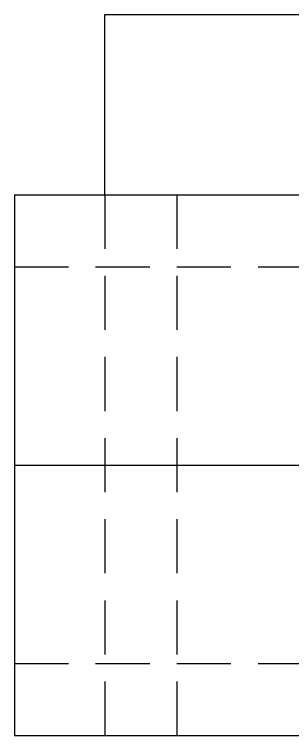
# Model space of a CAD drawing. Extents: x 45567 to 121349, y -17555 to 19241.
# Drawn here: x 65827.5 to 65904.5, y -3699 to -3499 of the extents above; entities that cross this region are included whole.
import ezdxf

# ---------------------------------------------------------------- set-up
doc = ezdxf.new("R2010")
doc.units = 0
doc.header["$LTSCALE"] = 30
doc.header["$MEASUREMENT"] = 0
doc.linetypes.add('CENTER2', pattern=[1.125, 0.75, -0.125, 0.125, -0.125])
doc.linetypes.add('DASHED', pattern=[0.75, 0.5, -0.25])
for name, color, linetype in [('2', 1, 'CONTINUOUS'), ('3', 3, 'CENTER2'), ('6', 4, 'DASHED')]:
    doc.layers.add(name, color=color, linetype=linetype)

msp = doc.modelspace()

# ---------------------------------------------------------------- linework, layer by layer
at = {"layer": '2'}
for p, q in [((65852.460792, -3499.019535), (66202.460792, -3499.019535)), ((65852.460792, -3549.019535), (65852.460792, -3499.019535)), ((65827.460792, -3549.019535), (68084.460792, -3549.019535)), ((65827.460792, -3549.019535), (65827.460792, -3699.019535)), ((65827.460792, -3699.019535), (65921.394774, -3699.019535))]:
    msp.add_line(p, q, dxfattribs=at)
at = {"layer": '3', "ltscale": 10}
msp.add_line((65827.460792, -3624.019535), (68222.52996, -3624.019535), dxfattribs=at)
msp.add_line((65827.460792, -3624.019535), (68222.52996, -3624.019535), dxfattribs=at)
at = {"layer": '6'}
for p, q in [((65852.460792, -3549.019535), (65852.460792, -3699.019535)), ((65872.460792, -3549.019535), (65872.460792, -3699.019535)), ((65827.460792, -3569.019535), (68084.460792, -3569.019535)), ((65827.460792, -3679.019535), (68084.460792, -3679.019535))]:
    msp.add_line(p, q, dxfattribs=at)

doc.saveas('drawing.dxf')
